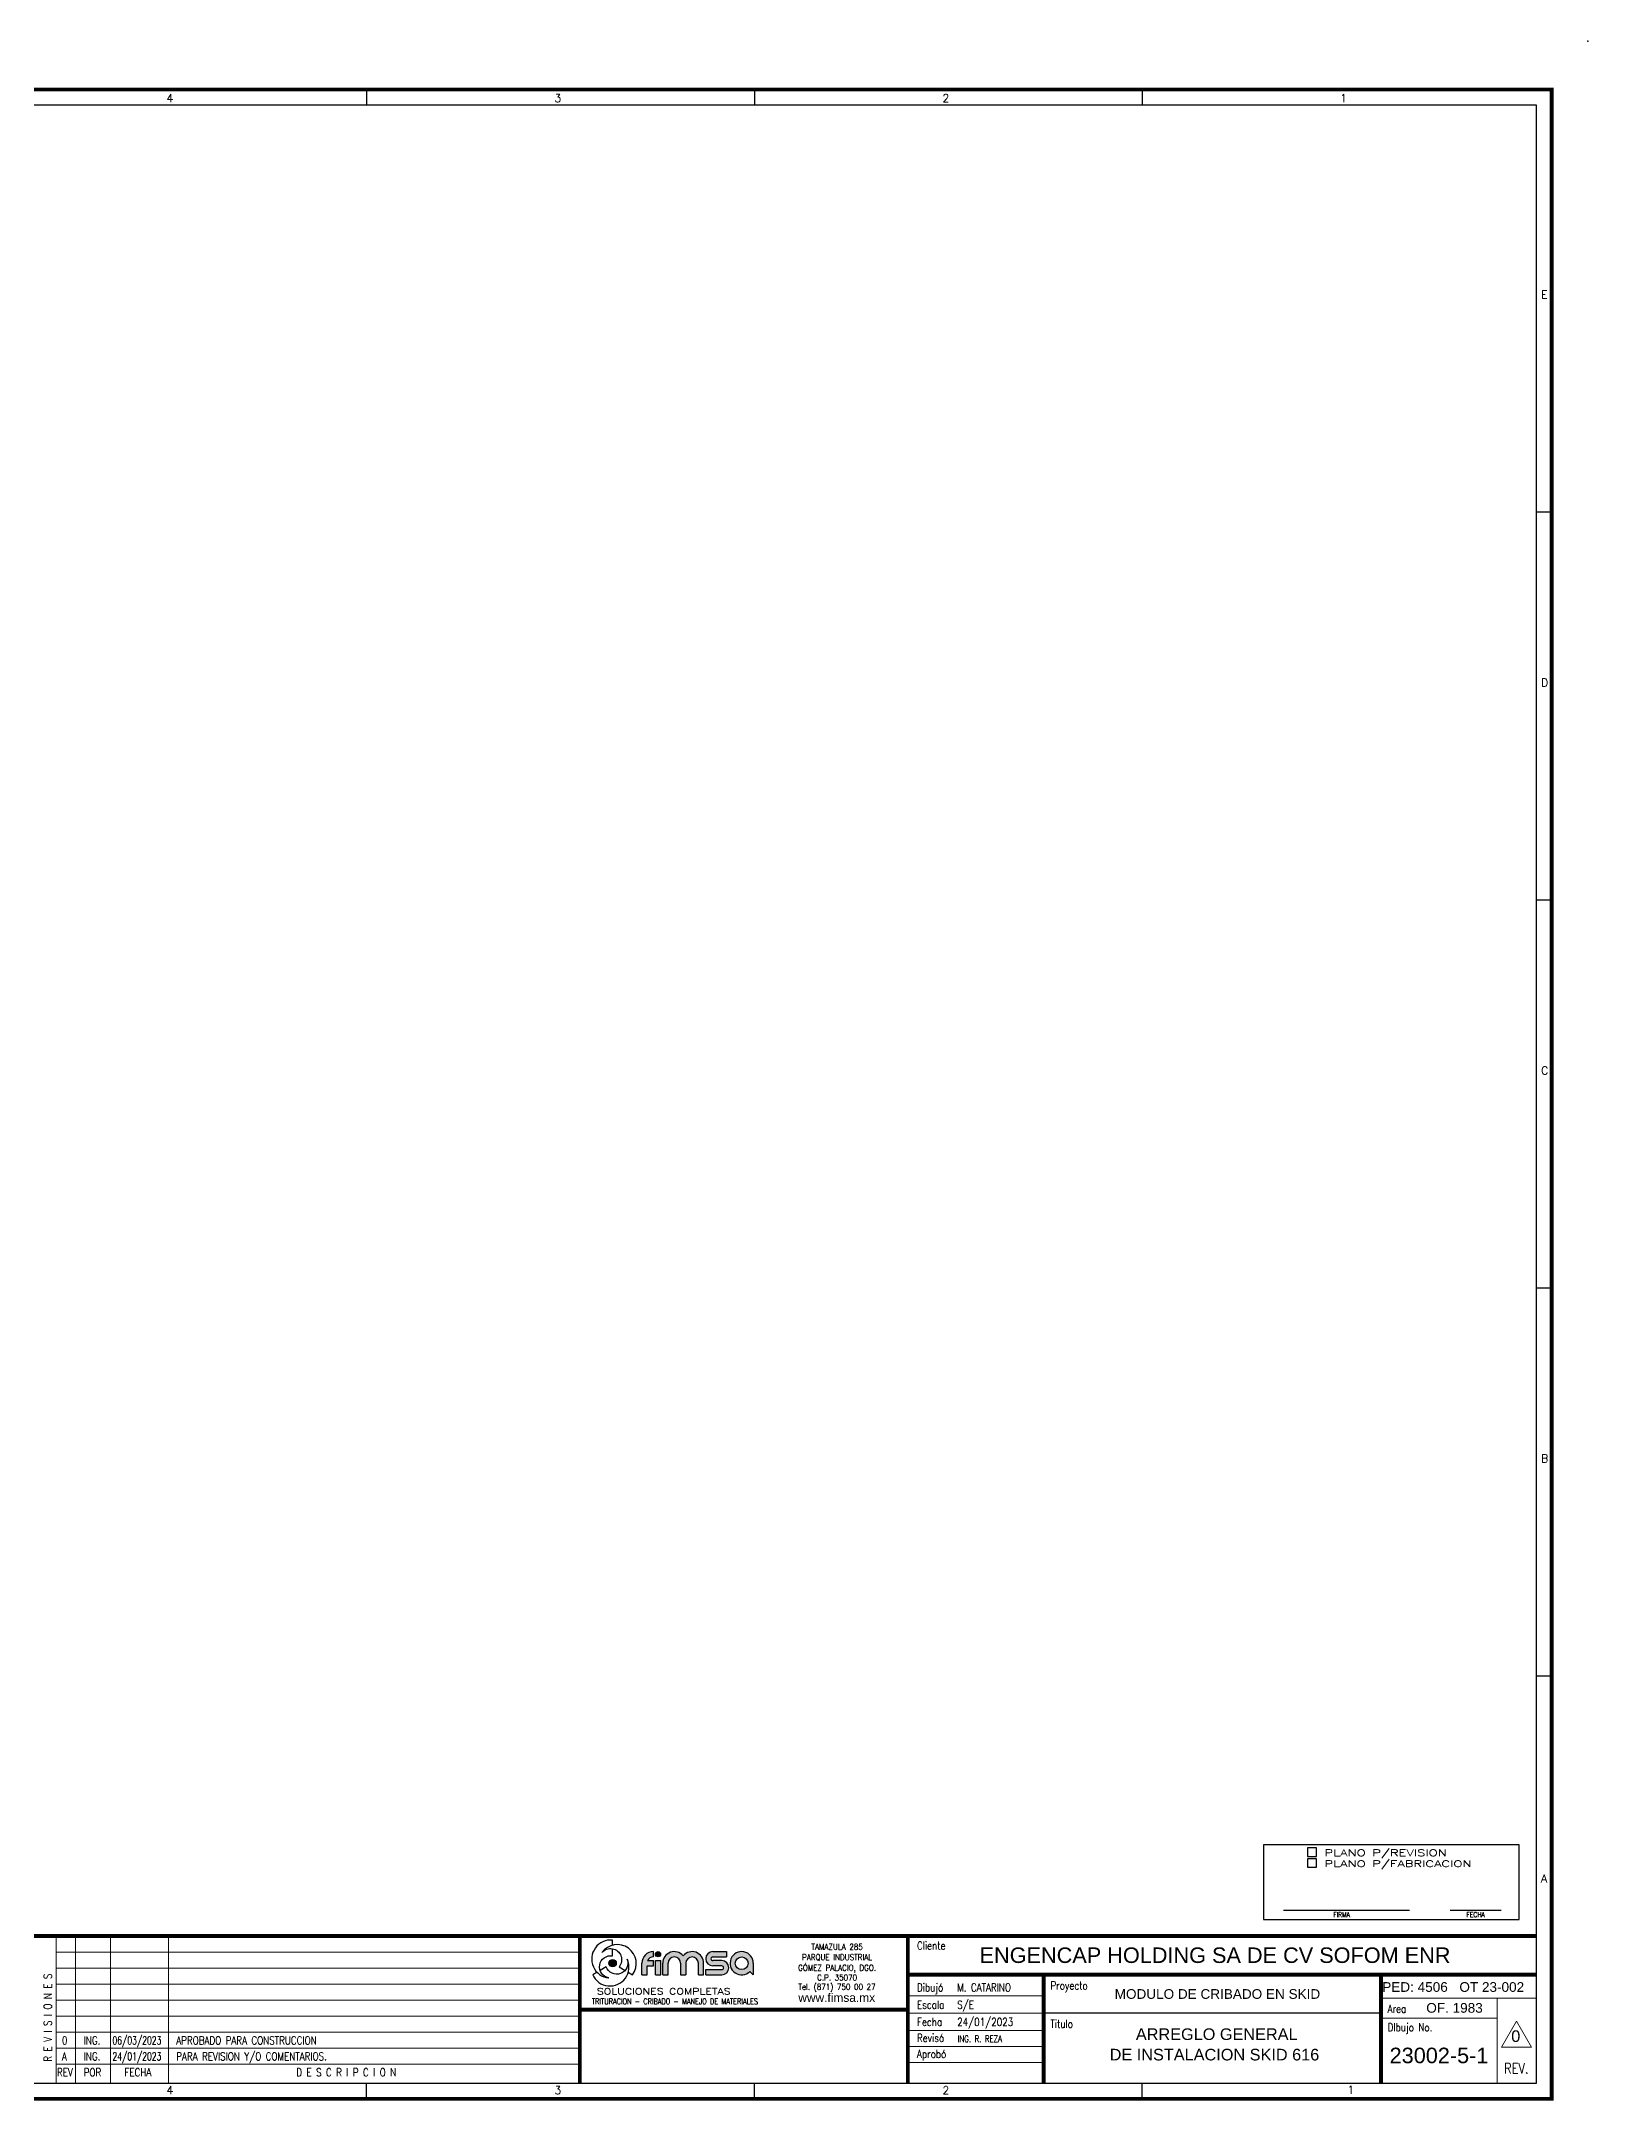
# Paper-space layout 'Layout1' of a CAD drawing. Header units: millimetres. Extents: x 0 to 828, y 0 to 547.
# Drawn here: x 429 to 828, y 16 to 547 of the extents above; entities that cross this region are included whole.
import ezdxf
from ezdxf.enums import TextEntityAlignment as Align

# ---------------------------------------------------------------- set-up
doc = ezdxf.new("R2010")
doc.units = ezdxf.units.MM
doc.header["$LTSCALE"] = 10
doc.header["$PDSIZE"] = -1
doc.styles.add('BETO', font='romans.shx', dxfattribs={"width": 0.8})
doc.styles.add('Sans Serif', font='sanss___.ttf', dxfattribs={"width": 0.8})
doc.styles.get("Standard").update_dxf_attribs({"font": 'romans.shx'})
doc.styles.add('Titulos', font='arial.ttf', dxfattribs={"height": 2.2})

psp = doc.layouts.get("Layout1")

# ---------------------------------------------------------------- hatches: boundary and pattern name
h = psp.add_hatch(color=5)
h.paths.add_polyline_path([(587.15, 52.33), (585.67, 52.33, -0.295738), (587.15, 53.29), (587.15, 54.64, 0.414214), (584.18, 51.67), (584.18, 48.68), (585.53, 48.68), (585.53, 50.98), (587.15, 50.98)])
h.paths.add_polyline_path([(589.04, 52.33), (587.69, 52.33), (587.69, 48.68), (589.04, 48.68)])
h.paths.add_polyline_path([(590.93, 51.66, -0.998911), (594.17, 51.69), (594.17, 48.68), (595.52, 48.68), (595.52, 51.69, -0.998911), (598.76, 51.66), (598.76, 48.66), (600.11, 48.66), (600.11, 51.69, 0.702406), (594.84, 53.56, 0.702406), (589.58, 51.69), (589.58, 48.68), (590.93, 48.68)])
h.paths.add_polyline_path([(605.99, 54.64), (602.48, 54.64, 1), (602.48, 50.98), (604.79, 50.98, -1), (604.79, 50.01), (600.65, 50.01), (600.65, 48.66), (604.79, 48.66, 1), (604.79, 52.33), (602.48, 52.33, -1), (602.48, 53.29), (605.99, 53.29)])
h.paths.add_polyline_path([(612.04, 49.54), (612.91, 48.66), (612.91, 51.65, 5.027339)])
h.paths.add_polyline_path([(611.56, 51.65, -1), (608.28, 51.65, -1)], flags=16)
for color, points in [(4, [(589.04, 53.97, 1), (587.69, 53.97, 1)]), (5, [(577.61, 51.65, 1), (575.72, 51.65, 1)])]:
    psp.add_hatch(color=color).paths.add_polyline_path(points)

# ---------------------------------------------------------------- linework, layer by layer
at = {"color": 0}
for p, q in [((513.19, 534.68), (513.19, 530.68)), ((613.19, 534.68), (613.19, 530.68)), ((713.19, 534.68), (713.19, 530.68)), ((819.19, 425.68), (814.75, 425.68)), ((819.19, 325.68), (814.75, 325.68)), ((819.19, 225.68), (814.75, 225.68)), ((819.19, 125.68), (814.75, 125.68)), ((513.19, 16.68), (513.19, 20.68)), ((613.19, 16.68), (613.19, 20.68)), ((713.19, 16.68), (713.19, 20.68))]:
    psp.add_line(p, q, dxfattribs=at)
for p, q in [((11.19, 530.68), (814.75, 530.68)), ((814.75, 530.68), (814.75, 20.68)), ((774.75, 38.8), (687.75, 38.8)), ((814.75, 20.68), (11.19, 20.68))]:
    psp.add_line(p, q)
at = {"color": 1}
for p, q in [((749.6, 65.36), (782.11, 65.36)), ((792.6, 65.36), (805.69, 65.36))]:
    psp.add_line(p, q, dxfattribs=at)
at = {"color": 1, "lineweight": 18}
for p, q in [((433.19, 58.68), (433.19, 20.68)), ((438.19, 58.68), (438.19, 20.68)), ((447.19, 58.68), (447.19, 20.68)), ((462.19, 58.68), (462.19, 20.68)), ((568.19, 54.47), (433.19, 54.47)), ((568.19, 50.34), (433.19, 50.34)), ((568.19, 46.22), (433.19, 46.22)), ((687.75, 43.24), (652.75, 43.24)), ((814.75, 42.68), (774.75, 42.68)), ((804.68, 20.68), (804.68, 42.68)), ((568.19, 42.09), (433.19, 42.09)), ((568.19, 37.97), (433.19, 37.97)), ((687.75, 38.8), (652.75, 38.8)), ((804.68, 37.46), (774.75, 37.46)), ((568.19, 33.84), (433.19, 33.84)), ((687.75, 34.35), (652.75, 34.35)), ((809.63, 36.72), (805.76, 30.02)), ((813.5, 30.02), (809.63, 36.72)), ((568.19, 29.72), (433.19, 29.72)), ((687.75, 30.22), (652.75, 30.22)), ((805.76, 30.02), (813.5, 30.02)), ((568.19, 25.59), (433.19, 25.59)), ((687.75, 26.1), (652.75, 26.1))]:
    psp.add_line(p, q, dxfattribs=at)
at = {"color": 5}
for p, q in [((587.15, 53.29), (587.15, 54.64)), ((602.48, 54.64), (605.99, 54.64)), ((602.48, 53.29), (605.99, 53.29)), ((605.99, 54.64), (605.99, 53.29)), ((584.18, 48.68), (584.18, 51.67)), ((584.18, 48.68), (585.53, 48.68)), ((585.53, 48.68), (585.53, 50.98)), ((585.53, 50.98), (587.15, 50.98)), ((585.67, 52.33), (587.15, 52.33)), ((587.15, 50.98), (587.15, 52.33)), ((587.69, 48.66), (587.69, 52.33)), ((587.69, 52.33), (589.04, 52.33)), ((587.69, 48.68), (589.04, 48.68)), ((589.04, 48.68), (589.04, 52.33)), ((589.58, 48.68), (589.58, 51.69)), ((589.58, 48.68), (590.93, 48.68)), ((590.93, 48.68), (590.93, 51.68)), ((594.17, 51.69), (594.17, 48.68)), ((594.17, 48.68), (595.52, 48.68)), ((595.52, 51.69), (595.52, 48.68)), ((598.76, 48.66), (598.76, 51.68)), ((598.76, 48.66), (600.11, 48.66)), ((600.11, 48.66), (600.11, 51.69)), ((600.65, 48.66), (600.65, 50.01)), ((600.65, 50.01), (604.79, 50.01)), ((600.65, 48.66), (604.79, 48.66)), ((604.79, 52.33), (602.48, 52.33)), ((604.79, 50.98), (602.48, 50.98)), ((612.91, 48.66), (612.04, 49.54)), ((612.91, 51.65), (612.91, 48.66))]:
    psp.add_line(p, q, dxfattribs=at)
at = {"const_width": 1}
psp.add_lwpolyline([(7.19, 534.68), (818.75, 534.68), (818.75, 16.68), (7.19, 16.68)], close=True, dxfattribs=at)
at = {"color": 6}
psp.add_lwpolyline([(744.45, 62.95), (810.36, 62.95), (810.36, 82.19), (744.45, 82.19)], close=True, dxfattribs=at)
for points in [[(755.74, 79.19), (758.11, 79.19), (758.11, 81.36), (755.74, 81.36)], [(755.74, 76.43), (758.11, 76.43), (758.11, 78.6), (755.74, 78.6)]]:
    psp.add_lwpolyline(points, close=True)
at = {"const_width": 1}
for points in [[(814.75, 58.68), (167.19, 58.68), (167.19, 20.68)], [(568.19, 58.68), (568.19, 20.68)], [(652.75, 58.68), (652.75, 20.68)], [(814.75, 48.68), (652.75, 48.68)], [(687.75, 48.68), (687.75, 20.68)], [(774.75, 20.68), (774.75, 48.68)], [(652.75, 39.68), (568.19, 39.68)]]:
    psp.add_lwpolyline(points, dxfattribs=at)
at = {"color": 5}
psp.add_lwpolyline([(576.66, 56.29), (576.66, 57.59, 1), (575.65, 47.87, -1), (576.66, 53.54), (576.66, 55.39)], format="xyb", dxfattribs=at)
at = {"color": 2}
psp.add_lwpolyline([(580.68, 49.33), (581.81, 48.68, 1), (573.89, 54.42, -1), (578.3, 50.71), (579.9, 49.78)], format="xyb", dxfattribs=at)
at = {"color": 4}
psp.add_lwpolyline([(572.64, 49.33), (571.52, 48.68, 1), (580.44, 52.67, -1), (575.03, 50.71), (573.43, 49.78)], format="xyb", dxfattribs=at)
psp.add_circle((588.36, 53.97), 0.675, dxfattribs=at)
at = {"color": 5}
for centre, radius in [((609.92, 51.65), 1.64), ((576.66, 51.65), 0.945)]:
    psp.add_circle(centre, radius, dxfattribs=at)
for centre, radius, start, end in [((587.15, 51.67), 2.97, 90, 180.2604), ((587.15, 51.67), 1.62, 90, 155.8998), ((592.55, 51.67), 2.97, 39.4019, 180.2604), ((592.55, 51.67), 1.62, 0.4775, 179.6474), ((597.14, 51.67), 2.97, 359.7396, 140.5981), ((597.14, 51.67), 1.62, 0.3526, 179.5225), ((602.48, 52.81), 1.83, 90, 270), ((602.48, 52.81), 0.483, 90, 270), ((609.92, 51.65), 2.99, 0, 315), ((604.79, 50.49), 1.83, 270, 90), ((604.79, 50.49), 0.483, 270, 90)]:
    psp.add_arc(centre, radius, start, end, dxfattribs=at)
at = {"color": 0}
psp.add_point((828.04, 547.12), dxfattribs=at)
psp.add_point((828.04, 547.12), dxfattribs=at)

# ---------------------------------------------------------------- texts
for s, height, width, p in [('PLANO P/REVISION', 1.65, 1.5, (760.18, 79.29)), ('PLANO P/FABRICACION', 1.65, 1.5, (760.18, 76.47)), ('M. CATARINO', 2.0625, 0.8, (665.48, 44.37)), ('S/E', 2.062, 0.8, (665.48, 39.92)), ('24/01/2023', 2.062, 0.8, (665.48, 35.47)), ('ING. R. REZA', 1.65, 0.8, (665.6, 31.34))]:
    psp.add_text(s, height=height, dxfattribs=dict(at, width=width)).set_placement(p)
at = {"color": 1, "width": 0.8}
for s, height, p in [('FIRMA      ', 1.2672, (762.42, 63.55)), ('FECHA', 1.267, (796.76, 63.55))]:
    psp.add_text(s, height=height, dxfattribs=at).set_placement(p)
at = {"style": 'BETO', "width": 0.9}
for s, p in [('PARQUE INDUSTRIAL', (634.52, 52.45)), ('TAMAZULA 285', (634.52, 55.12)), ('GÓMEZ PALACIO, DGO.', (634.52, 49.73)), ('C.P. 35070', (634.52, 47.2)), ('Tel. (871) 750 00 27', (634.49, 44.81))]:
    psp.add_text(s, height=1.5, dxfattribs=at).set_placement(p, align=Align.CENTER)
at = {"color": 1, "lineweight": 18, "width": 0.8}
for s, p in [('Cliente', (655.11, 55.15)), ('Proyecto', (689.52, 44.87)), ('Area', (776.44, 38.88)), ('Titulo', (689.52, 34.99))]:
    psp.add_text(s, height=2.062, dxfattribs=at).set_placement(p)
at = {"color": 5, "style": 'Sans Serif'}
for s, height, p in [('ENGENCAP HOLDING SA DE CV SOFOM ENR ', 4, (732.72, 51.72)), ('MODULO DE CRIBADO EN SKID ', 2.5, (733.05, 42.47)), ('PED: 4506', 2.5, (783.5, 44.27)), ('OT 23-002', 2.5, (803.28, 44.27)), ('OF. 1983', 2.5, (793.68, 38.89)), ('ARREGLO GENERAL', 3, (732.38, 31.86)), ('0', 3, (809.47, 31.35)), ('DE INSTALACION SKID 616 ', 3, (732.38, 26.59)), ('23002-5-1 ', 4, (790.46, 25.88))]:
    psp.add_text(s, height=height, dxfattribs=at).set_placement(p, align=Align.CENTER)
at = {"color": 5, "lineweight": 18, "width": 0.8}
psp.add_text('R E V I S I O N E S', height=2.0625, rotation=90, dxfattribs=at).set_placement((432.07, 26.27))
at = {"style": 'BETO', "width": 0.7}
psp.add_text('TRITURACION - CRIBADO - MANEJO DE MATERIALES', height=1.5, dxfattribs=at).set_placement((571.29, 41.06))
at = {"width": 1.3}
psp.add_text('SOLUCIONES COMPLETAS', height=1.6, dxfattribs=at).set_placement((572.58, 43.58))
at = {"style": 'Titulos'}
psp.add_text('www.fimsa.mx', height=2.2, dxfattribs=at).set_placement((634.42, 41.69), align=Align.CENTER)
at = {"color": 5, "lineweight": 18, "width": 0.8}
for s, height, p in [('Dibujó', 2.062, (655.11, 44.37)), ('Escala', 2.062, (655.11, 39.92)), ('Fecha', 2.062, (655.11, 35.47)), ('Revisó', 2.062, (655.11, 31.35)), ('DIbujo No.', 2.062, (776.44, 34.1)), ('Aprobó', 2.062, (655.11, 27.22)), ('REV', 2.062, (433.41, 22.5)), ('POR', 2.062, (440.3, 22.5)), ('FECHA', 2.062, (450.8, 22.5)), ('D E S C R I P C I O N', 2.0625, (495.11, 22.5)), ('REV.', 2.681, (806.49, 23.19))]:
    psp.add_text(s, height=height, dxfattribs=at).set_placement(p)
at = {"lineweight": 18}
for s, height, width, p in [('0', 2.06, 0.8, (434.69, 30.73)), ('ING.', 2.062, 0.8, (440.3, 30.73)), ('06/03/2023', 2.062, 0.7, (447.71, 30.73)), ('APROBADO PARA CONSTRUCCION', 2.0625, 0.8, (464.16, 30.73)), ('A', 2.06, 0.8, (434.69, 26.61)), ('ING.', 2.062, 0.8, (440.3, 26.61)), ('24/01/2023', 2.062, 0.7, (447.71, 26.61)), ('PARA REVISION Y/O COMENTARIOS.', 2.0625, 0.8, (464.16, 26.61))]:
    psp.add_text(s, height=height, dxfattribs=dict(at, width=width)).set_placement(p)
at = {"color": 0, "char_height": 2.06, "attachment_point": 1}
for s, insert in [('4', (461.66, 533.46)), ('3', (561.66, 533.46)), ('2', (661.66, 533.46)), ('1', (764.16, 533.49)), ('E', (815.97, 482.81)), ('D', (815.97, 382.81)), ('C', (815.97, 282.81)), ('B', (815.97, 182.81)), ('A', (815.97, 74.48)), ('4', (461.66, 19.94)), ('3', (561.66, 19.94)), ('2', (661.66, 19.94)), ('1', (766.06, 20.06))]:
    psp.add_mtext(s, dxfattribs=dict(at, insert=insert))

doc.saveas('drawing.dxf')
